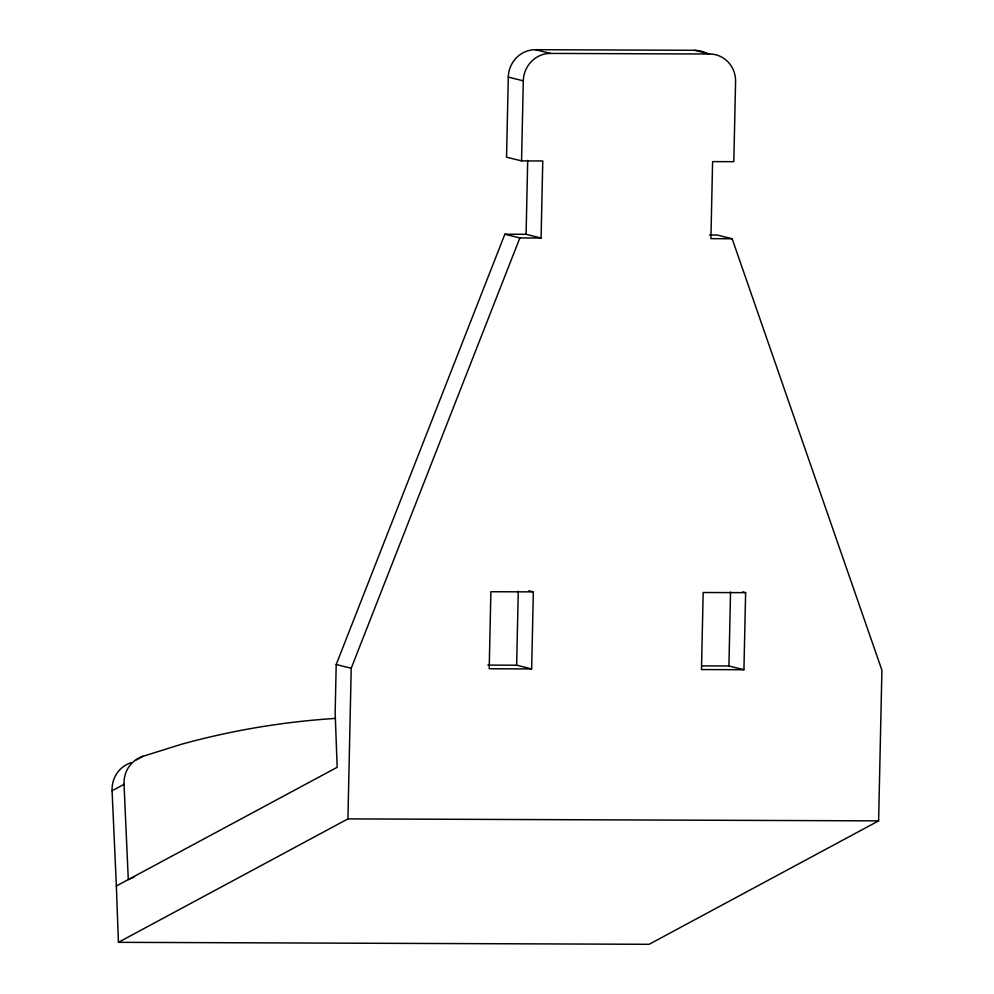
<?xml version="1.0" encoding="UTF-8"?>
<svg xmlns="http://www.w3.org/2000/svg" width="994" height="994" viewBox="0 0 994 994"><rect width="100%" height="100%" fill="white"/><g stroke="black" fill="none" stroke-linecap="round" stroke-linejoin="round"><path stroke-width="1.49" d="M732.143 238.746L710.909 238.659L712.599 161.612L733.821 161.687L735.572 81.632A27.583 26.478 -76.1 0 0 709.641 54.011L694.644 50.296L535.431 49.7A27.583 26.478 -76.1 0 0 508.294 77.122L506.542 157.176L521.552 160.904L542.774 160.978L541.084 238.026L526.087 234.311L504.853 234.236L336.208 664.539L335.152 712.686L337.177 767.293L116.36 885.989L118.423 942.324L649.119 944.3L878.609 820.87L881.914 670.229L732.143 238.746L717.134 235.019L709.554 234.994M118.423 942.324L347.925 818.894L351.217 668.254L519.862 237.951L541.084 238.026M521.552 160.904L523.304 80.837A27.583 26.478 -76.1 0 1 550.44 53.415L709.641 54.011M528.833 590.759L533.343 591.877L531.653 668.925L516.644 665.21L518.272 591.231M526.087 234.311L527.702 160.345M742.617 591.927L745.624 592.66L743.934 669.72L728.925 665.992L730.54 592.026M136.439 759.851L143.074 756.285L181.591 744.22A828.313 788.292 61.7 0 1 335.376 718.413M116.36 885.989L112.086 790.752L124.026 784.328A29.46 28.031 61.7 0 1 143.074 756.285M533.343 591.877L490.887 591.716L489.197 668.763L531.653 668.925M745.624 592.66L703.168 592.511L701.478 669.558L743.934 669.72M487.843 665.098L516.644 665.21M701.627 665.893L728.925 665.992M347.925 818.894L878.609 820.87M535.431 49.7L550.44 53.415M508.294 77.122L523.304 80.837M504.853 234.236L519.862 237.951M336.208 664.539L351.217 668.254M124.026 784.328L128.288 879.578A717.916 683.238 61.7 0 1 133.991 877.155M694.644 50.296A27.583 26.478 -76.1 0 1 706.622 53.341M112.086 790.752A29.46 28.031 61.7 0 1 131.133 762.709"/></g></svg>
